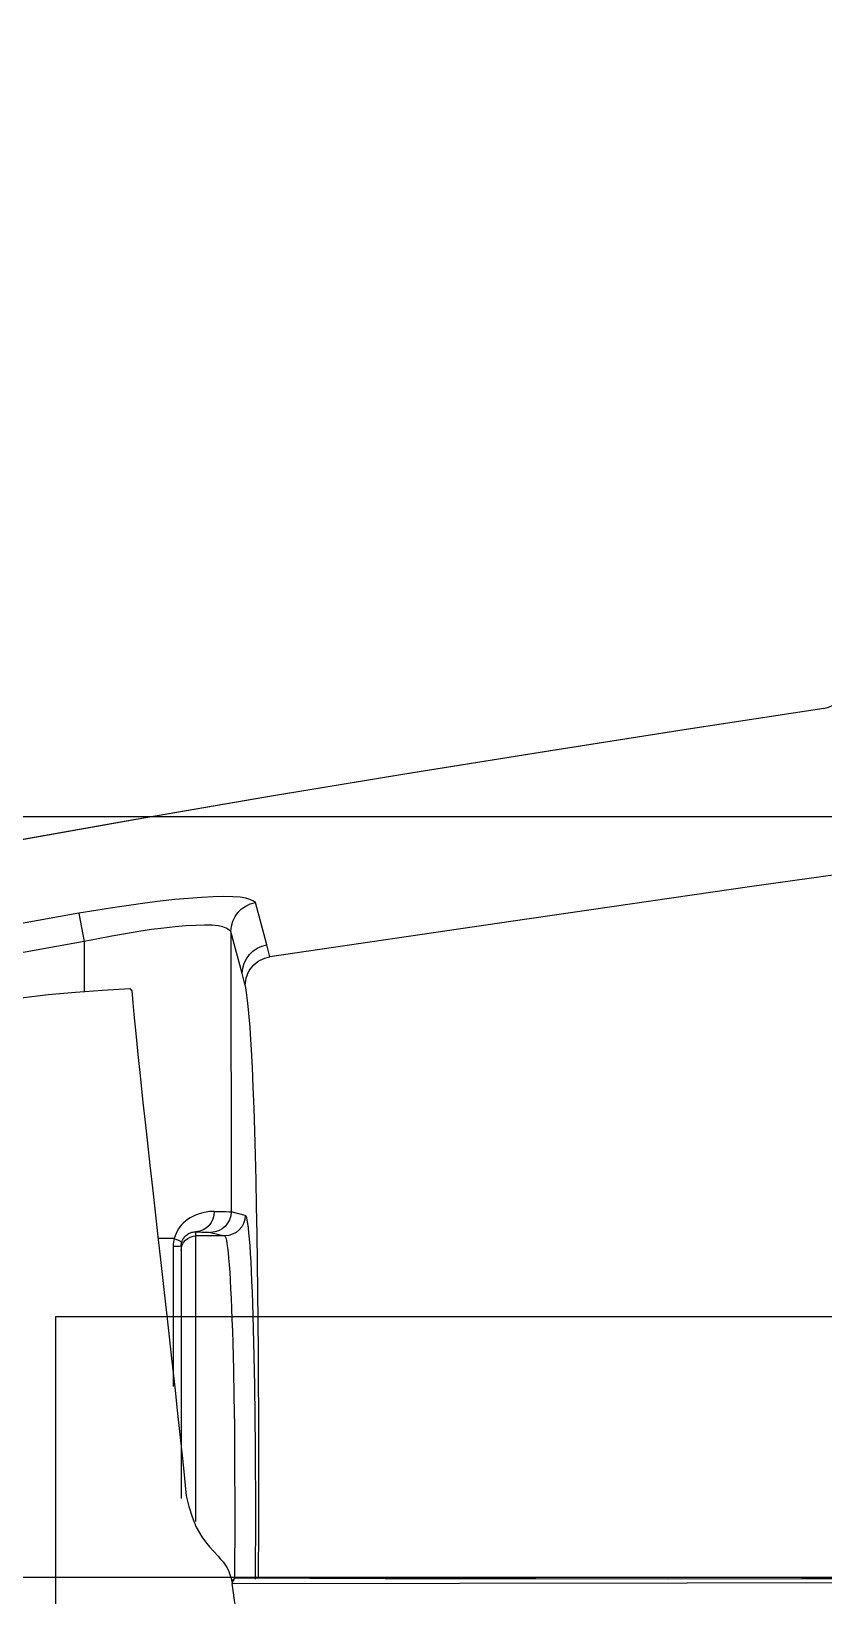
# Model space of a CAD drawing. Header units: millimetres. Extents: x 7294529 to 7346664, y 234399 to 276449.
# Drawn here: x 7336160.3 to 7336187.3, y 254597.9 to 254651.1 of the extents above; entities that cross this region are included whole.
import ezdxf
from ezdxf.xclip import XClip

# ---------------------------------------------------------------- set-up
doc = ezdxf.new("R2010")
doc.units = ezdxf.units.MM
doc.header["$LTSCALE"] = 100
doc.header["$XCLIPFRAME"] = 2
doc.linetypes.add('ST-DASH', pattern=[2.7, 1.5, -1.2])
for name, color, linetype in [('U-59B-EX$0$FUR_욕실', 8, 'Continuous'), ('U-59B-EX$0$HAT', 8, 'Continuous'), ('U-59B-EX$0$S-ELE', 4, 'Continuous'), ('결로방지', 4, 'ST-DASH')]:
    doc.layers.add(name, color=color, linetype=linetype)

# ---------------------------------------------------------------- blocks, each defined once
blk = doc.blocks.new('U-59B-EX$0$대변기')
blk.add_wipeout([(22.249, 172.542), (8.912, 147.747), (6.746, 136.341), (0, 0), (6.746, -136.341), (8.912, -147.747), (22.075, -172.29), (48.748, -190.928), (71.393, -195), (166.776, -195), (163.874, -199.595), (211.559, -201.09), (211.593, -201.598), (211.811, -202.635), (212.508, -203.592), (213.122, -203.98), (214.154, -204.198), (220.754, -204.198), (220.754, -206.356), (211.679, -206.357), (211.156, -206.396), (210.27, -206.678), (209.31, -207.428), (208.746, -208.406), (208.586, -209.092), (208.561, -209.456), (208.566, -265.023), (208.683, -265.023), (208.781, -265.75), (209.146, -266.635), (209.439, -267.037), (210.115, -267.628), (210.657, -267.918), (211.055, -268.028), (211.754, -268.123), (489.288, -268.123), (490.393, -267.862), (490.867, -267.712), (491.452, -267.223), (492.007, -266.495), (492.243, -265.953), (492.338, -265.585), (492.393, -265), (492.393, -209.472), (492.274, -208.615), (492.053, -208.038), (491.645, -207.418), (491.175, -206.97), (490.657, -206.651), (490.048, -206.44), (489.564, -206.376), (489.288, -206.356), (294.651, -206.356), (294.651, -204.198), (299.371, -204.198), (299.927, -204.142), (300.815, -203.772), (301.133, -203.526), (301.57, -203.013), (301.802, -202.567), (301.976, -201.864), (301.977, -201.814), (356.763, -202.115), (409.646, -200.732), (451.071, -197.491), (521.76, -184.127), (558.832, -171.77), (607.507, -146.927), (640.318, -121.724), (666.396, -92.635), (682.862, -64.812), (689.365, -48.845), (694.462, -30.579), (696.683, -17.3), (697.462, -8.646), (697.701, 0.017), (696.016, 21.31), (691.269, 41.797), (683.337, 62.602), (669.046, 87.706), (652.78, 108.071), (630.642, 128.959), (599.081, 150.929), (558.195, 170.853), (516.937, 184.225), (478.6, 192.501), (440.581, 197.364), (409.565, 199.556), (375.328, 200.688), (311.092, 200.701), (281.722, 200.871), (251.346, 200.76), (223.329, 200.377), (188.294, 199.951), (182.405, 198.155), (177.519, 194.766), (79.796, 195), (40.704, 194.567), (37.247, 193.227), (37.247, 185.308)]).dxf.layer = 'U-59B-EX$0$FUR_욕실'
at = {"layer": 'U-59B-EX$0$FUR_욕실'}
for p, q in [((195.349, 186.996), (195.349, 0)), ((172.766, 172.397, 0), (173.706, 177.643, 0)), ((173.729, 172.225, 0), (174.668, 177.466, 0)), ((199.603, 173.181), (186.487, 173.181)), ((186.487, 173.181), (186.487, 0)), ((173.729, 172.225, 0), (175.455, 172.224, 0)), ((175.322, 170.669, 0), (175.406, 170.604, 0)), ((183.826, 169.16, 0), (183.831, 169.704, 0)), ((184.094, 168.92, 0), (184.243, 168.92, 0)), ((184.243, 168.92, 0), (192.674, 168.92, 0)), ((183.743, 168.42, 0), (183.606, 168.42, 0)), ((183.743, 167.441, 0), (183.743, 168.42, 0)), ((193.457, 168.42, 0), (183.743, 168.42, 0)), ((183.623, 167.922, 0), (183.743, 167.441, 0)), ((174.814, 166.841, 0), (173.381, 167.228, 0)), ((173.381, 167.228, 0), (182.923, 167.222, 0)), ((183.043, 166.742, 0), (182.923, 167.222, 0)), ((195.426, 167.111, 0), (195.423, 167.12, 0)), ((195.453, 167.22, 0), (195.45, 167.12, 0)), ((195.561, 167.181, 0), (195.562, 167.181, 0)), ((195.561, 167.181, 0), (195.561, 167.181, 0)), ((195.561, 167.181, 0), (195.561, 167.181, 0)), ((175.222, 166.743, 0), (174.814, 166.841, 0)), ((173.838, 166.007, 0), (172.402, 166.395, 0)), ((174.247, 165.909, 0), (173.838, 166.007, 0))]:
    blk.add_line(p, q, dxfattribs=at)
for centre, radius, start, end in [((192.632, 280.561, 0), 109.973, 259.59276, 260.10241), ((184.243, 168.42, 0), 0.5, 90.0011, 180.0011), ((178.677, 169.154, 0), 5.423, 357.5347, 0.463), ((182.942, 168.467, 0), 0.666, 267.3258, 356.0018), ((182.923, 167.922, 0), 0.7, 270.0041, 359.9632), ((173.388, 166.228, 0), 1, 90.4149, 170.392), ((183.043, 167.442, 0), 0.7, 270.0041, 359.9632), ((174.823, 165.842, 0), 0.999, 90.5463, 170.4898)]:
    blk.add_arc(centre, radius, start, end, dxfattribs=at)
for centre, major_axis, ratio, start_param, end_param in [((183.624, 172.219, 0), (0, 4.3), 0.008729, 2.65405, 3.106677), ((182.924, 172.219, 0), (0, 5), 0.005239, 2.654052, 3.106679), ((193.042, 167.444, 0), (-9.3, 0), 0.037549, 0.008727, 1.82818), ((193.042, 166.745, 0), (-10, 0), 0.034921, 0.008727, 1.811186)]:
    blk.add_ellipse(centre, major_axis=major_axis, ratio=ratio, start_param=start_param, end_param=end_param, dxfattribs=at)
for points, knots in [([(451.847, 196.232, 0), (445.553, 196.879, 0), (432.963, 198.173, 0), (412.657, 199.478, 0), (391.014, 200.38, 0), (368.136, 200.856, 0), (347.193, 201.018, 0), (328.214, 201.007, 0), (311.185, 200.828, 0), (294.444, 200.49, 0), (276.451, 199.94, 0), (257.294, 199.11, 0), (237.029, 197.926, 0), (217.216, 196.407, 0), (202.89, 195.121, 0), (193.717, 194.093, 0), (189.796, 193.121, 0), (186.226, 191.526, 0), (183.254, 189.513, 0), (180.802, 187.061, 0), (178.865, 184.356, 0), (177.36, 181.291, 0), (176.263, 177.937, 0), (175.559, 174.37, 0), (175.401, 171.903, 0), (175.322, 170.669, 0)], [0, 0, 0, 0, 0.060795, 0.121595, 0.195943, 0.270352, 0.344706, 0.402267, 0.459897, 0.51754, 0.575118, 0.649316, 0.723553, 0.797769, 0.871482, 0.887461, 0.9034, 0.917212, 0.931, 0.942342, 0.953679, 0.964966, 0.976261, 0.988125, 1, 1, 1, 1]), ([(165.795, 147.063, 0), (166.772, 153.397, 0), (168.726, 166.07, 0), (171.044, 178.681, 0), (172.204, 184.987, 0)], [0, 0, 0, 0, 0.499908, 1, 1, 1, 1]), ([(165.795, 147.063, 0), (166.757, 153.306, 0), (168.682, 165.796, 0), (170.961, 178.226, 0), (172.101, 184.441, 0)], [0, 0, 0, 0, 0.49991, 1, 1, 1, 1]), ([(172.402, 166.395, 0), (172.329, 166.507, 0), (172.181, 166.732, 0), (172.2, 168.139, 0), (172.391, 170.106, 0), (172.641, 171.633, 0), (172.766, 172.397, 0)], [0, 0, 0, 0, 0.250127, 0.500134, 0.750065, 1, 1, 1, 1]), ([(173.381, 167.228, 0), (173.305, 167.321, 0), (173.154, 167.508, 0), (173.168, 168.68, 0), (173.356, 170.322, 0), (173.604, 171.589, 0), (173.729, 172.225, 0)], [0, 0, 0, 0, 0.249995, 0.499467, 0.749267, 1, 1, 1, 1]), ([(175.406, 170.604, 0), (175.935, 170.556, 0), (176.998, 170.459, 0), (179.231, 170.22, 0), (182.023, 169.908, 0), (185.306, 169.537, 0), (188.82, 169.146, 0), (191.325, 168.879, 0), (192.582, 168.746, 0)], [0, 0, 0, 0, 0.159936, 0.320768, 0.503466, 0.687531, 0.843331, 1, 1, 1, 1]), ([(182.911, 167.802, 0), (182.912, 167.852, 0), (182.915, 168.035, 0), (182.984, 168.375, 0), (183.209, 168.758, 0), (183.485, 169.026, 0), (183.714, 169.116, 0), (183.826, 169.16, 0)], [0, 0, 0, 0, 0.126797, 0.464488, 0.690559, 0.848748, 1, 1, 1, 1]), ([(183.979, 168.907, 0), (183.945, 168.896, 0), (183.895, 168.881, 0), (183.812, 168.836, 0), (183.715, 168.756, 0), (183.629, 168.615, 0), (183.606, 168.5, 0), (183.606, 168.438, 0), (183.606, 168.42, 0)], [0, 0, 0, 0, 0.075751, 0.110421, 0.244949, 0.467926, 0.847699, 1, 1, 1, 1]), ([(183.826, 169.16, 0), (183.826, 169.16, 0), (183.913, 169.184, 0), (184.006, 169.191, 0), (184.099, 169.197, 0)], [0, 0, 0, 0, 0.000217, 1, 1, 1, 1]), ([(183.826, 169.16, 0), (183.841, 169.121, 0), (183.871, 169.043, 0), (183.913, 168.963, 0), (183.951, 168.912, 0), (183.97, 168.908, 0), (183.979, 168.907, 0)], [0, 0, 0, 0, 0.25, 0.5, 0.75, 1, 1, 1, 1]), ([(184.094, 168.92, 0), (184.065, 168.919, 0), (184.025, 168.917, 0), (183.989, 168.909, 0), (183.979, 168.907, 0)], [0, 0, 0, 0, 0.734944, 1, 1, 1, 1]), ([(184.099, 169.197, 0), (184.708, 169.197, 0), (185.892, 169.197, 0), (187.528, 169.194, 0), (188.448, 169.19, 0), (188.86, 169.188, 0)], [0, 0, 0, 0, 0.3684682, 0.7172091, 1, 1, 1, 1]), ([(192.582, 168.746, 0), (193.066, 168.628, 0), (193.805, 168.449, 0), (194.425, 167.865, 0), (194.639, 167.663, 0)], [0, 0, 0, 0, 0.6545729, 1, 1, 1, 1]), ([(194.639, 167.663, 0), (194.766, 167.548, 0), (195.042, 167.299, 0), (195.38, 167.222, 0), (195.561, 167.181, 0)], [0, 0, 0, 0, 0.461801, 1, 1, 1, 1]), ([(195.423, 167.12, 0), (195.42, 167.124, 0), (195.412, 167.137, 0), (195.456, 167.16, 0), (195.526, 167.174, 0), (195.561, 167.181, 0)], [0, 0, 0, 0, 0.187615, 0.593808, 1, 1, 1, 1]), ([(195.562, 167.181, 0), (195.562, 167.181, 0), (195.547, 156.876, 0), (195.531, 143.151, 0), (195.521, 129.355, 0), (195.519, 125.932, 0)], [0, 0, 0, 0, 0.0000014, 0.7519022, 1, 1, 1, 1]), ([(196.405, 167.07, 0), (196.342, 167.079, 0), (196.059, 167.116, 0), (195.779, 167.152, 0), (195.562, 167.181, 0)], [0, 0, 0, 0, 0.223669, 1, 1, 1, 1]), ([(175.222, 166.743, 0), (175.107, 166.73, 0), (174.876, 166.705, 0), (174.573, 166.518, 0), (174.341, 166.248, 0), (174.279, 166.022, 0), (174.247, 165.909, 0)], [0, 0, 0, 0, 0.249994, 0.499991, 0.749996, 1, 1, 1, 1]), ([(175.222, 166.743, 0), (175.542, 166.695, 0), (176.182, 166.599, 0), (178.548, 166.475, 0), (181.726, 166.377, 0), (185.6, 166.315, 0), (189.732, 166.288, 0), (193.065, 166.284, 0), (194.907, 166.298, 0), (195.381, 166.302, 0)], [0, 0, 0, 0, 0.157508, 0.315037, 0.472729, 0.629605, 0.787496, 0.945281, 1, 1, 1, 1]), ([(195.379, 167.11, 0), (195.388, 163.694, 0), (195.412, 154.254, 0), (195.392, 140.516, 0), (195.373, 130.179, 0), (195.365, 125.894, 0)], [0, 0, 0, 0, 0.249353, 0.688881, 1, 1, 1, 1]), ([(161.384, -0.59, 0), (161.484, 10.618, 0), (161.683, 33.021, 0), (163.284, 66.552, 0), (165.861, 99.918, 0), (169.406, 133.064, 0), (172.636, 154.976, 0), (174.247, 165.909, 0)], [0, 0, 0, 0, 0.2009, 0.401568, 0.601777, 0.801318, 1, 1, 1, 1]), ([(165.795, 147.063, 0), (165.768, 146.953, 0), (165.713, 146.734, 0), (165.498, 146.463, 0), (165.214, 146.276, 0), (164.967, 146.214, 0), (164.831, 146.211, 0), (164.806, 146.21, 0)], [0, 0, 0, 0, 0.2371, 0.4742, 0.711296, 0.948384, 1, 1, 1, 1])]:
    blk.add_open_spline(points, degree=3, knots=knots, dxfattribs=at)
blk = doc.blocks.new('U-59B-EX$0$A$Ce93e390f')
at = {"layer": 'U-59B-EX$0$HAT'}
h = blk.add_hatch(dxfattribs=at)
h.set_pattern_fill('_USER', color=256, scale=300, angle=180, double=1, pattern_type=0)
h.set_pattern_definition([(180, (1340, -8e-07), (-4e-14, -300), []), (270, (1340, -8e-07), (300, -6e-14), [])])
h.paths.add_polyline_path([(1340, 1350), (0, 1350), (0, 0), (1340, 0)])
at = {"layer": 'U-59B-EX$0$FUR_욕실', "xscale": -1}
blk.add_blockref('U-59B-EX$0$대변기', (1469.488, 399.99), dxfattribs=at)
blk = doc.blocks.new('U-59B-EX$0$S-CEN')
at = {"layer": 'U-59B-EX$0$S-ELE'}
h = blk.add_hatch(dxfattribs=at)
h.set_pattern_fill('DOTS', color=256, scale=50, angle=-90)
h.set_pattern_definition([(270, (4455, 9232.5), (79.375, -39.6875), [0, -79.375])])
h.paths.add_polyline_path([(-2065, 7065), (-2065, 4895), (-3635, 4895), (-3635, 7065)])
blk = doc.blocks.new('U-59B-EX', base_point=(0, 0))
at = {"layer": 'U-59B-EX$0$FUR_욕실', "xscale": -1}
blk.add_blockref('U-59B-EX$0$A$Ce93e390f', (-2315, -3935), dxfattribs=at)
at = {"layer": 'U-59B-EX$0$S-ELE', "xscale": -1}
blk.add_blockref('U-59B-EX$0$S-CEN', (-5915, -8865), dxfattribs=at)

msp = doc.modelspace()

# ---------------------------------------------------------------- block references
ref = msp.add_blockref('U-59B-EX', (7332799.356, 251009.377), dxfattribs=dict(xscale=-1, rotation=90))
XClip(ref).set_block_clipping_path([(-200.0000000025, 18.6626555426), (-199.9999999993, -1902.3864105549), (-2065.0000000006, -1902.3864105558), (-2065.0000000006, -980.0000000009), (-5945.0000000005, -980.0000000009), (-5945.0000000005, -9365), (8309.9999999995, -9365), (8309.9999999995, 1.3373444583)])

# ---------------------------------------------------------------- next in the draw order: linework, layer by layer
at = {"layer": '결로방지'}
msp.add_lwpolyline([(7339514.356, 247399.377), (7339514.356, 247734.377), (7340964.356, 247734.377), (7340964.356, 256494.377), (7338429.356, 256494.377), (7338429.356, 254624.377), (7334284.356, 254624.377), (7334284.356, 253524.377), (7335539.356, 253524.377), (7335539.356, 250504.377), (7332924.356, 250504.377)], dxfattribs=at)

doc.saveas('drawing.dxf')
